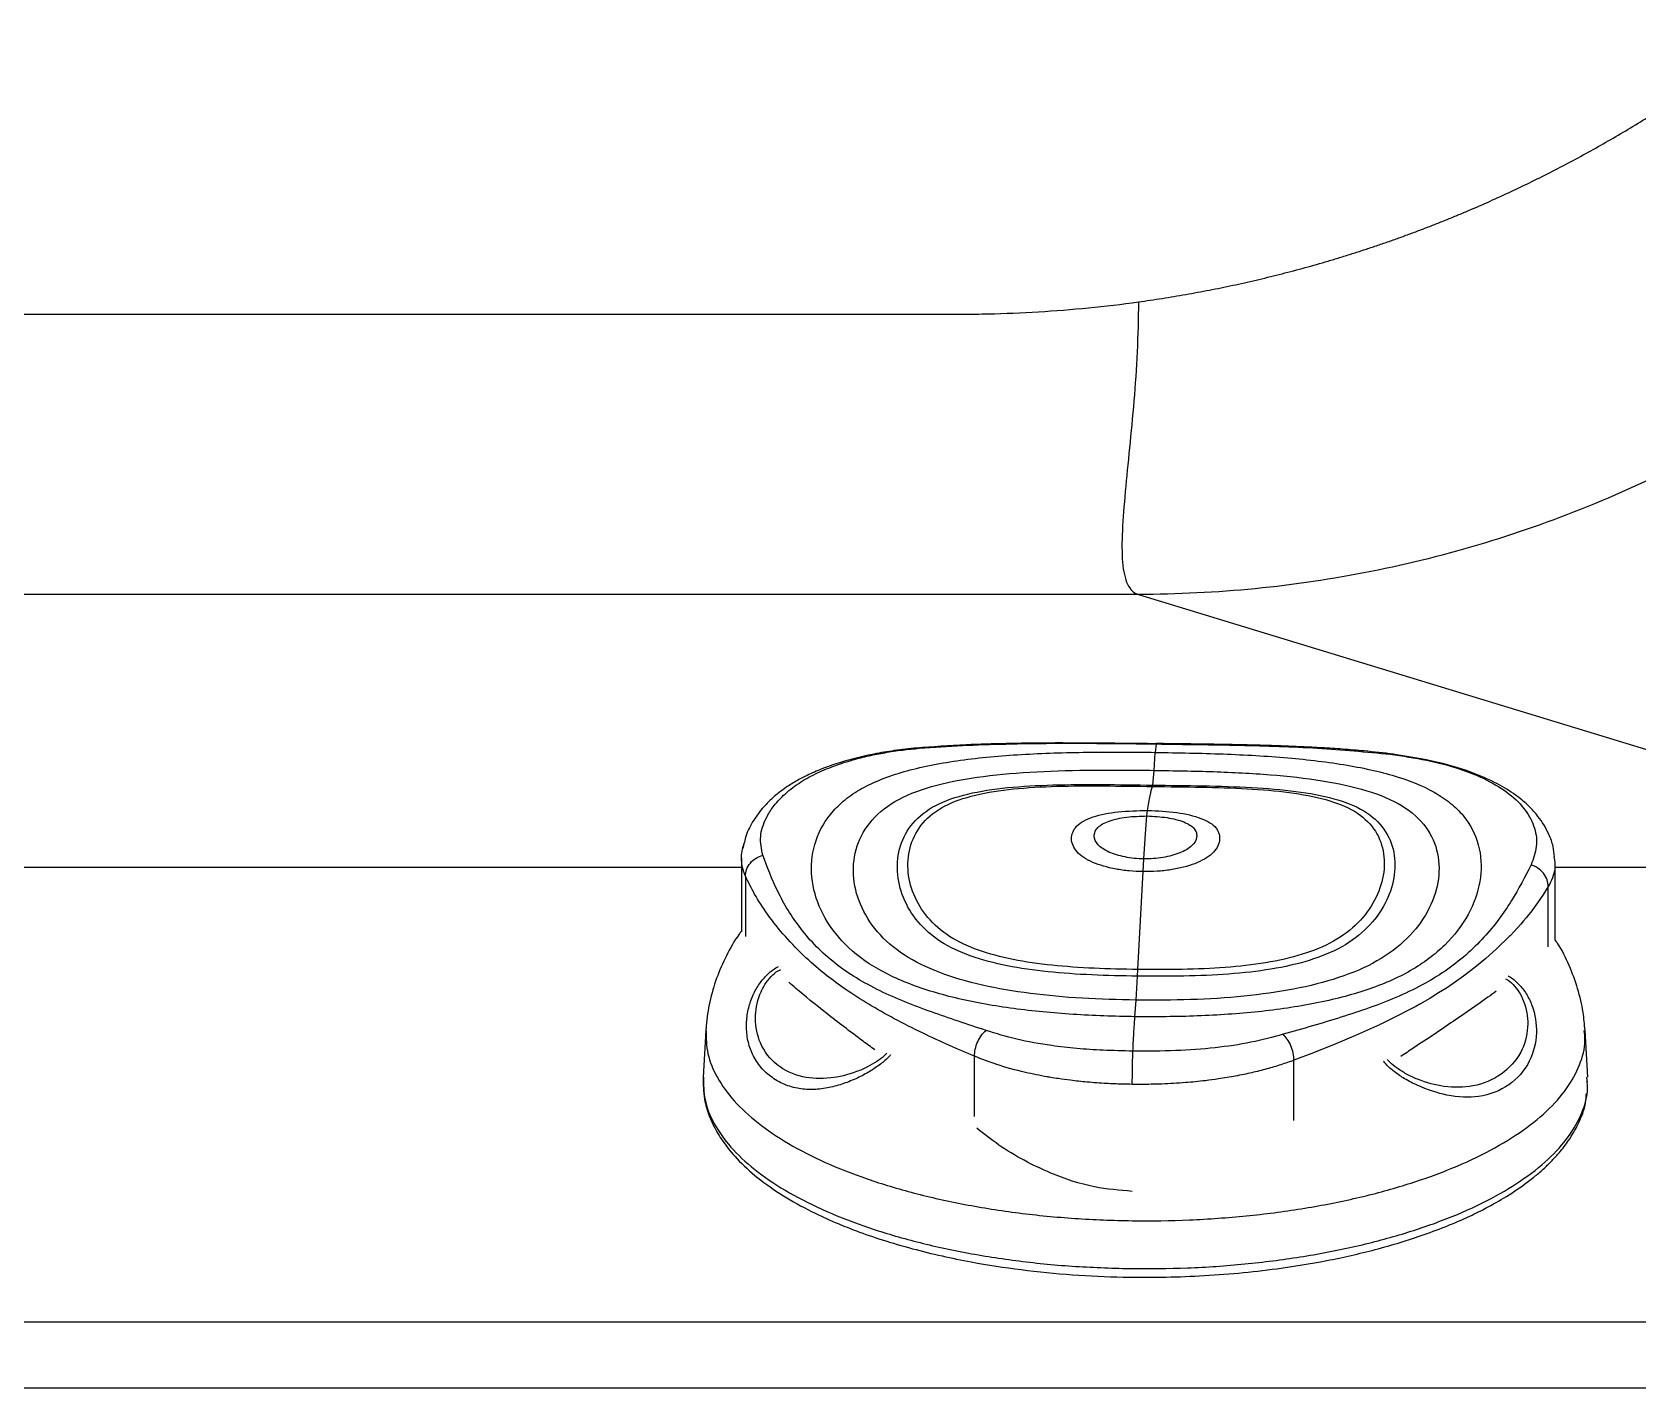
# Model space of a CAD drawing. Extents: x 527 to 611, y 788 to 934.
# Drawn here: x 579.6 to 585.13, y 811.84 to 816.51 of the extents above; entities that cross this region are included whole.
import ezdxf

# ---------------------------------------------------------------- set-up
doc = ezdxf.new("R2010")
doc.units = 0
doc.header["$MEASUREMENT"] = 0
doc.layers.add('1', color=4, linetype='Continuous')
doc.layers.add('GEOMETRY', color=4, linetype='Continuous', lineweight=25)

# ---------------------------------------------------------------- blocks, each defined once
blk = doc.blocks.new('2026_FLASH')
at = {"layer": 'GEOMETRY'}
for p, q in [((56.3268, 11.2574), (34.1874, 11.2574)), ((56.3268, 11.2574), (59.4069, 10.3166)), ((55.567, 10.7281), (55.5725, 10.7277)), ((56.3878, 10.7424), (56.3851, 10.7136)), ((56.3808, 10.6516), (56.3851, 10.7136)), ((57.201, 10.7073), (57.1941, 10.707)), ((56.3763, 10.6007), (56.3808, 10.6516)), ((56.3752, 10.5961), (56.3763, 10.6007)), ((56.3563, 10.4945), (56.3587, 10.5136)), ((56.3511, 10.4334), (56.3563, 10.4945)), ((56.3456, 10.3467), (56.3511, 10.4334)), ((54.9604, 10.3491), (54.9604, 10.0958)), ((56.3432, 10.3029), (56.3456, 10.3467)), ((54.9604, 10.3166), (32.96, 10.3166)), ((54.9741, 10.2872), (54.9741, 10.0796)), ((56.3254, 9.966), (56.3432, 10.3029)), ((57.7621, 10.0653), (57.7621, 10.3332)), ((59.4069, 10.3166), (57.7621, 10.3166)), ((57.7379, 10.0442), (57.7379, 10.2514)), ((56.3243, 9.943), (56.3254, 9.966)), ((56.3196, 9.8605), (56.3243, 9.943)), ((56.3151, 9.8035), (56.3196, 9.8605)), ((54.8378, 9.756), (54.8285, 9.595)), ((57.8737, 9.595), (57.8644, 9.756)), ((55.7622, 9.4601), (55.7622, 9.6673)), ((56.8625, 9.446), (56.8625, 9.6536)), ((57.8713, 9.583), (57.8705, 9.595)), ((57.8719, 9.5742), (57.8726, 9.5816)), ((59.8511, 8.7519), (42.46, 8.7519)), ((42.46, 8.5253), (59.8511, 8.5253))]:
    blk.add_line(p, q, dxfattribs=at)
at = {"layer": 'GEOMETRY', "flags": 128}
blk.add_lwpolyline([(57.7379, 10.2514), (57.7216, 10.2254), (57.7009, 10.1952), (57.6776, 10.1639), (57.6701, 10.1545), (57.6618, 10.1443), (57.6528, 10.1334), (57.6429, 10.1219), (57.6321, 10.1097), (57.6203, 10.0968), (57.6076, 10.0833), (57.6074, 10.0831), (57.6064, 10.0821), (57.6037, 10.0792), (57.5602, 10.0367), (57.5232, 10.0037), (57.485, 9.9724), (57.4458, 9.9426), (57.4107, 9.9177), (57.3874, 9.9022), (57.3605, 9.8851), (57.3298, 9.8665), (57.2952, 9.8466), (57.2815, 9.8389), (57.2657, 9.8304), (57.248, 9.821), (57.2282, 9.8107), (57.1754, 9.7845), (57.1616, 9.7779), (57.158, 9.7762), (57.157, 9.7757), (57.1567, 9.7756), (57.1566, 9.7755), (57.1566, 9.7755), (57.1566, 9.7755), (57.1565, 9.7755), (57.1565, 9.7755), (57.1565, 9.7755), (57.1565, 9.7755), (57.1565, 9.7755), (57.0745, 9.7385), (57.0067, 9.7099), (56.9294, 9.6792), (56.8625, 9.6536)], dxfattribs=at)
at = {"layer": 'GEOMETRY'}
for points, knots in [([(56.3268, 12.2647), (56.3405, 12.2666), (56.3678, 12.2704), (56.4086, 12.2767), (56.4494, 12.2833), (56.4901, 12.2902), (56.5306, 12.2976), (56.5711, 12.3053), (56.6114, 12.3133), (56.6517, 12.3217), (56.6918, 12.3305), (56.7319, 12.3397), (56.7718, 12.3492), (56.8116, 12.3591), (56.8514, 12.3694), (56.891, 12.38), (56.9305, 12.391), (56.97, 12.4023), (57.0093, 12.4141), (57.0485, 12.4262), (57.0877, 12.4386), (57.1267, 12.4514), (57.1656, 12.4646), (57.2044, 12.4782), (57.2431, 12.4921), (57.2817, 12.5064), (57.3202, 12.5211), (57.3587, 12.5361), (57.397, 12.5515), (57.4352, 12.5672), (57.4851, 12.5884), (57.5465, 12.6153), (57.619, 12.6487), (57.6907, 12.6833), (57.7618, 12.7191), (57.8321, 12.7561), (57.9016, 12.7943), (57.9705, 12.8338), (58.0386, 12.8745), (58.106, 12.9164), (58.1726, 12.9596), (58.2385, 13.0039), (58.3037, 13.0495), (58.3682, 13.0963), (58.4319, 13.1442), (58.4738, 13.1772), (58.4947, 13.1937)], [0, 0, 0, 0, 0.017336, 0.034652, 0.05195, 0.06923, 0.086495, 0.103746, 0.120984, 0.138211, 0.155429, 0.172638, 0.18984, 0.207037, 0.22423, 0.241421, 0.258611, 0.275801, 0.292994, 0.31019, 0.327391, 0.344599, 0.361814, 0.37904, 0.396276, 0.413524, 0.430786, 0.448064, 0.465358, 0.482671, 0.500003, 0.533502, 0.566931, 0.600301, 0.633623, 0.666906, 0.700162, 0.733402, 0.766636, 0.799874, 0.833128, 0.866408, 0.899724, 0.933088, 0.96651, 1, 1, 1, 1]), ([(34.1874, 12.2225), (34.2451, 12.2225), (34.3604, 12.2226), (34.5911, 12.2225), (34.9947, 12.2225), (35.8019, 12.2225), (37.4164, 12.2225), (39.7228, 12.2225), (42.4904, 12.2225), (45.2581, 12.2225), (48.0258, 12.2225), (50.7934, 12.2225), (53.0998, 12.2225), (54.599, 12.2225), (55.2837, 12.2225), (55.5143, 12.2225), (55.644, 12.2225), (55.6773, 12.2225), (55.7033, 12.2225), (55.715, 12.2225)], [0.0277213, 0.0277213, 0.0277213, 0.0277213, 0.0355338, 0.0433463, 0.0589713, 0.0902213, 0.1527213, 0.2777213, 0.4027213, 0.5277213, 0.6527213, 0.7777213, 0.9027213, 0.9652213, 0.9808463, 0.9954947, 0.9964713, 0.9984244, 1, 1, 1, 1]), ([(55.715, 12.2225), (55.7178, 12.2225), (55.7494, 12.2226), (55.8386, 12.2236), (56.0403, 12.2318), (56.2126, 12.2489), (56.3268, 12.2647)], [0, 0, 0, 0, 0.00037755, 0.0042838, 0.0120963, 0.0277213, 0.0277213, 0.0277213, 0.0277213]), ([(56.3268, 12.2647), (56.3268, 12.2071), (56.3236, 12.0919), (56.3118, 11.9227), (56.2963, 11.7604), (56.2808, 11.609), (56.2699, 11.4737), (56.2695, 11.3625), (56.2832, 11.2983), (56.3047, 11.268), (56.3189, 11.2598), (56.3268, 11.2574)], [0, 0, 0, 0, 0.125, 0.25, 0.375, 0.5, 0.625, 0.75, 0.875, 0.9375, 1, 1, 1, 1]), ([(55.5746, 10.7296), (55.5479, 10.7269), (55.4968, 10.7218), (55.4086, 10.7071), (55.321, 10.6863), (55.2432, 10.6599), (55.1931, 10.6382), (55.1542, 10.6182), (55.1148, 10.5946), (55.0731, 10.5632), (55.0334, 10.5239), (54.9999, 10.4789), (54.9746, 10.43), (54.9685, 10.3972), (54.9656, 10.382)], [0, 0, 0, 0, 0.086363, 0.165273, 0.300725, 0.406589, 0.482632, 0.525475, 0.58596, 0.665904, 0.7388, 0.822788, 0.917724, 1, 1, 1, 1]), ([(55.0337, 10.3597), (55.0293, 10.3809), (55.0206, 10.4238), (55.0399, 10.4803), (55.0693, 10.5278), (55.1055, 10.5682), (55.1541, 10.6066), (55.2122, 10.6396), (55.2747, 10.6662), (55.3372, 10.6865), (55.3972, 10.7016), (55.4543, 10.713), (55.5122, 10.7219), (55.5529, 10.7258), (55.5725, 10.7277)], [0, 0, 0, 0, 0.124013, 0.250813, 0.326317, 0.412973, 0.510877, 0.600292, 0.684764, 0.765271, 0.827987, 0.885272, 0.944726, 1, 1, 1, 1]), ([(56.3884, 10.7432), (56.3483, 10.7437), (56.2778, 10.7445), (56.1869, 10.7452), (56.1253, 10.7455), (56.0829, 10.7458), (56.0368, 10.7459), (55.9661, 10.7455), (55.8606, 10.7439), (55.7222, 10.7401), (55.6192, 10.7326), (55.5621, 10.7284)], [0, 0, 0, 0, 0.1430046, 0.2512749, 0.3248353, 0.3640418, 0.4046954, 0.4921205, 0.620235, 0.7892537, 1, 1, 1, 1]), ([(55.5725, 10.7277), (55.622, 10.7311), (55.7212, 10.7379), (55.8726, 10.7428), (56.034, 10.7453), (56.207, 10.7448), (56.3272, 10.7432), (56.3878, 10.7424)], [0, 0, 0, 0, 0.185036, 0.370733, 0.566093, 0.781093, 1, 1, 1, 1]), ([(56.3883, 10.7426), (56.3883, 10.7431), (56.3882, 10.7449), (56.388, 10.7434), (56.3878, 10.7424)], [0, 0, 0, 0, 0.279435, 1, 1, 1, 1]), ([(56.3878, 10.7424), (56.4843, 10.7412), (56.6727, 10.7387), (56.9418, 10.7311), (57.1112, 10.7149), (57.1941, 10.707)], [0, 0, 0, 0, 0.3489967, 0.681232, 1, 1, 1, 1]), ([(57.2049, 10.7075), (57.1716, 10.7114), (57.1137, 10.7181), (57.0315, 10.7246), (56.9594, 10.7293), (56.8884, 10.7329), (56.8238, 10.7355), (56.7657, 10.7374), (56.7142, 10.7387), (56.6628, 10.7399), (56.6118, 10.7408), (56.5543, 10.7418), (56.4799, 10.7428), (56.4221, 10.7435), (56.3882, 10.7439)], [0, 0, 0, 0, 0.127321, 0.220916, 0.309343, 0.396836, 0.484351, 0.546874, 0.609405, 0.671891, 0.733078, 0.793526, 0.878915, 1, 1, 1, 1]), ([(56.3151, 9.8035), (56.2793, 9.8042), (56.2074, 9.8056), (56.065, 9.8128), (55.8922, 9.8292), (55.7026, 9.8629), (55.5347, 9.9132), (55.3944, 9.9823), (55.2889, 10.0739), (55.222, 10.1821), (55.1948, 10.2971), (55.2093, 10.4108), (55.2586, 10.4976), (55.3214, 10.5565), (55.4, 10.6069), (55.5273, 10.6542), (55.7129, 10.6895), (55.9233, 10.7084), (56.1502, 10.7155), (56.3067, 10.7143), (56.3851, 10.7136)], [0, 0, 0, 0, 0.029643, 0.059522, 0.120413, 0.183089, 0.247109, 0.311775, 0.376549, 0.441075, 0.504721, 0.566825, 0.627136, 0.656836, 0.686449, 0.746249, 0.807749, 0.870944, 0.935257, 1, 1, 1, 1]), ([(56.3851, 10.7136), (56.4634, 10.7122), (56.6193, 10.7095), (56.8425, 10.6967), (57.0471, 10.6725), (57.2248, 10.6325), (57.3438, 10.582), (57.4149, 10.5297), (57.4697, 10.4692), (57.5081, 10.3813), (57.5089, 10.2675), (57.4679, 10.1533), (57.3875, 10.047), (57.2694, 9.9582), (57.118, 9.8929), (56.9407, 9.8471), (56.7438, 9.8183), (56.5671, 9.8064), (56.4231, 9.8028), (56.351, 9.8033), (56.3151, 9.8035)], [0, 0, 0, 0, 0.064743, 0.129056, 0.192251, 0.253751, 0.313551, 0.343164, 0.372864, 0.433175, 0.495279, 0.558925, 0.623451, 0.688225, 0.752891, 0.816911, 0.879587, 0.940478, 0.970357, 1, 1, 1, 1]), ([(57.1941, 10.707), (57.2365, 10.7008), (57.3214, 10.6885), (57.4336, 10.6581), (57.53, 10.6194), (57.607, 10.5716), (57.6627, 10.515), (57.694, 10.4532), (57.702, 10.389), (57.6863, 10.347), (57.6785, 10.326)], [0, 0, 0, 0, 0.1244246, 0.2490932, 0.3742319, 0.5000207, 0.6258087, 0.7509418, 0.875597, 1, 1, 1, 1]), ([(57.7596, 10.3543), (57.7584, 10.366), (57.7557, 10.3916), (57.7384, 10.4395), (57.7092, 10.4878), (57.6699, 10.5307), (57.6283, 10.5659), (57.5679, 10.6046), (57.4788, 10.645), (57.3546, 10.6839), (57.2508, 10.7), (57.195, 10.7087)], [0, 0, 0, 0, 0.060335, 0.131642, 0.243701, 0.316903, 0.397662, 0.506952, 0.644163, 0.808668, 1, 1, 1, 1]), ([(56.3196, 9.8605), (56.257, 9.862), (56.13, 9.8652), (55.9505, 9.8818), (55.785, 9.9099), (55.6384, 9.9529), (55.5157, 10.0127), (55.4232, 10.0931), (55.3644, 10.1887), (55.34, 10.2907), (55.3522, 10.3913), (55.403, 10.483), (55.4964, 10.556), (55.6297, 10.6043), (55.7921, 10.6337), (55.9763, 10.6487), (56.175, 10.6536), (56.3121, 10.6523), (56.3808, 10.6516)], [0, 0, 0, 0, 0.059283, 0.12012, 0.182823, 0.246927, 0.311703, 0.376589, 0.44122, 0.504935, 0.567041, 0.62727, 0.686322, 0.746017, 0.807491, 0.870736, 0.935145, 1, 1, 1, 1]), ([(56.3808, 10.6516), (56.4494, 10.6505), (56.586, 10.6483), (56.7815, 10.6384), (56.9606, 10.6188), (57.1161, 10.5852), (57.2408, 10.5337), (57.3239, 10.4584), (57.3633, 10.3656), (57.3635, 10.2648), (57.3271, 10.1636), (57.2565, 10.0696), (57.153, 9.9917), (57.0205, 9.9352), (56.8657, 9.8961), (56.6938, 9.8722), (56.5101, 9.8603), (56.3825, 9.8604), (56.3196, 9.8605)], [0, 0, 0, 0, 0.064855, 0.129264, 0.192509, 0.253983, 0.313678, 0.37273, 0.432959, 0.495065, 0.55878, 0.623411, 0.688297, 0.753073, 0.817177, 0.87988, 0.940717, 1, 1, 1, 1]), ([(56.3243, 9.943), (56.2712, 9.944), (56.1635, 9.9461), (56.0115, 9.9567), (55.8713, 9.9768), (55.747, 10.0097), (55.6427, 10.0584), (55.5639, 10.1274), (55.5134, 10.2116), (55.4923, 10.3022), (55.502, 10.3917), (55.5446, 10.4725), (55.6238, 10.535), (55.7371, 10.5734), (55.8752, 10.5944), (56.0319, 10.6028), (56.201, 10.6033), (56.3178, 10.6015), (56.3763, 10.6007)], [0, 0, 0, 0, 0.059056, 0.119824, 0.1826, 0.246824, 0.311685, 0.376629, 0.441362, 0.505193, 0.567333, 0.627436, 0.686234, 0.745747, 0.807208, 0.870552, 0.935076, 1, 1, 1, 1]), ([(56.3254, 9.966), (56.2746, 9.967), (56.1714, 9.969), (56.0259, 9.9792), (55.8916, 9.9985), (55.7726, 10.0302), (55.6728, 10.0768), (55.5973, 10.1429), (55.5491, 10.2234), (55.5288, 10.31), (55.5382, 10.3955), (55.5791, 10.4728), (55.6549, 10.5327), (55.7634, 10.5695), (55.8956, 10.5898), (56.0455, 10.598), (56.2074, 10.5986), (56.3192, 10.5969), (56.3752, 10.5961)], [0, 0, 0, 0, 0.0590761, 0.1198539, 0.1826275, 0.246842, 0.3116896, 0.3766204, 0.4413407, 0.5051631, 0.5673047, 0.6274212, 0.6862419, 0.7457722, 0.8072381, 0.8705773, 0.9350898, 1, 1, 1, 1]), ([(56.3763, 10.6007), (56.4347, 10.6), (56.5511, 10.5988), (56.7175, 10.594), (56.8699, 10.5817), (57.0021, 10.5572), (57.1081, 10.516), (57.1786, 10.4515), (57.2115, 10.3698), (57.2112, 10.2802), (57.1797, 10.1903), (57.1193, 10.1075), (57.031, 10.0406), (56.9185, 9.9947), (56.7871, 9.965), (56.6416, 9.9487), (56.4859, 9.942), (56.3776, 9.9427), (56.3243, 9.943)], [0, 0, 0, 0, 0.064924, 0.129448, 0.192792, 0.254253, 0.313766, 0.372564, 0.432667, 0.494807, 0.558638, 0.623371, 0.688315, 0.753176, 0.8174, 0.880176, 0.940944, 1, 1, 1, 1]), ([(56.3752, 10.5961), (56.4311, 10.5955), (56.5425, 10.5943), (56.7018, 10.5896), (56.8477, 10.5776), (56.9743, 10.554), (57.0757, 10.5145), (57.1432, 10.4527), (57.1748, 10.3746), (57.1745, 10.289), (57.1445, 10.203), (57.0867, 10.1238), (57.0022, 10.0598), (56.8944, 10.0158), (56.7687, 9.9873), (56.6293, 9.9715), (56.4802, 9.965), (56.3765, 9.9657), (56.3254, 9.966)], [0, 0, 0, 0, 0.06491, 0.129423, 0.192762, 0.254228, 0.313758, 0.372579, 0.432695, 0.494837, 0.558659, 0.62338, 0.68831, 0.753158, 0.817372, 0.880146, 0.940924, 1, 1, 1, 1]), ([(56.3432, 10.3029), (56.3271, 10.3035), (56.2947, 10.3047), (56.233, 10.3135), (56.1651, 10.3328), (56.1104, 10.3693), (56.0937, 10.4079), (56.0989, 10.4382), (56.1124, 10.4594), (56.1364, 10.4776), (56.1816, 10.4966), (56.2566, 10.5116), (56.3243, 10.5129), (56.3587, 10.5136)], [0, 0, 0, 0, 0.060285, 0.121703, 0.247833, 0.376127, 0.503437, 0.565792, 0.626765, 0.686883, 0.747466, 0.871992, 1, 1, 1, 1]), ([(56.3587, 10.5136), (56.3928, 10.512), (56.4601, 10.509), (56.5324, 10.4921), (56.5746, 10.472), (56.5959, 10.4532), (56.6066, 10.4317), (56.6077, 10.4013), (56.5859, 10.3632), (56.5259, 10.3282), (56.455, 10.3106), (56.3918, 10.3034), (56.3593, 10.3031), (56.3432, 10.3029)], [0, 0, 0, 0, 0.128008, 0.252534, 0.313117, 0.373235, 0.434208, 0.496563, 0.623873, 0.752167, 0.878297, 0.939715, 1, 1, 1, 1]), ([(56.3456, 10.3467), (56.3345, 10.3472), (56.312, 10.3481), (56.2692, 10.3548), (56.2222, 10.3692), (56.1844, 10.3947), (56.173, 10.4204), (56.1767, 10.4406), (56.1861, 10.4549), (56.2028, 10.4674), (56.234, 10.481), (56.2858, 10.4926), (56.3326, 10.4939), (56.3563, 10.4945)], [0, 0, 0, 0, 0.060425, 0.121921, 0.247978, 0.37605, 0.503212, 0.56559, 0.626665, 0.686933, 0.747641, 0.87219, 1, 1, 1, 1]), ([(56.3563, 10.4945), (56.3799, 10.4933), (56.4264, 10.4908), (56.4763, 10.4779), (56.5055, 10.4635), (56.5203, 10.4506), (56.5277, 10.4361), (56.5287, 10.4159), (56.5137, 10.3905), (56.4723, 10.366), (56.4231, 10.3528), (56.3793, 10.3472), (56.3568, 10.3469), (56.3456, 10.3467)], [0, 0, 0, 0, 0.12781, 0.252359, 0.313067, 0.373335, 0.43441, 0.496788, 0.62395, 0.752022, 0.878079, 0.939575, 1, 1, 1, 1]), ([(54.9741, 10.2872), (54.971, 10.295), (54.9647, 10.3109), (54.9604, 10.3354), (54.9603, 10.3606), (54.9633, 10.3821), (54.9682, 10.395), (54.9698, 10.3993)], [0, 0, 0, 0, 0.214, 0.433014, 0.657043, 0.886089, 1, 1, 1, 1]), ([(54.9741, 10.2872), (54.9749, 10.295), (54.9765, 10.3111), (54.9899, 10.3332), (55.0094, 10.3509), (55.0258, 10.3569), (55.0337, 10.3597)], [0, 0, 0, 0, 0.2449013, 0.5024447, 0.7607246, 1, 1, 1, 1]), ([(55.8023, 9.756), (55.7385, 9.777), (55.6082, 9.82), (55.4306, 9.8901), (55.2764, 9.9828), (55.1602, 10.1024), (55.0811, 10.2339), (55.0493, 10.3184), (55.0337, 10.3597)], [0, 0, 0, 0, 0.1595, 0.325636, 0.500001, 0.674397, 0.84055, 1, 1, 1, 1]), ([(57.7575, 10.3538), (57.7598, 10.3398), (57.7653, 10.3051), (57.7481, 10.2715), (57.7379, 10.2514)], [0, 0, 0, 0, 0.404174, 1, 1, 1, 1]), ([(55.7622, 9.6673), (55.7332, 9.6797), (55.6724, 9.7058), (55.5799, 9.7484), (55.4871, 9.7952), (55.3975, 9.8459), (55.3202, 9.8955), (55.2477, 9.9486), (55.1777, 10.0089), (55.1088, 10.0796), (55.0504, 10.1532), (55.0051, 10.2234), (54.9841, 10.2667), (54.9741, 10.2872)], [0, 0, 0, 0, 0.072424, 0.15181, 0.245393, 0.334002, 0.423734, 0.500008, 0.594022, 0.701323, 0.812004, 0.910748, 1, 1, 1, 1]), ([(57.6785, 10.326), (57.6576, 10.2851), (57.6151, 10.2015), (57.5202, 10.0722), (57.3887, 9.9557), (57.2205, 9.867), (57.0305, 9.8014), (56.8929, 9.762), (56.8255, 9.7427)], [0, 0, 0, 0, 0.159463, 0.325585, 0.499998, 0.674409, 0.840557, 1, 1, 1, 1]), ([(57.7379, 10.2514), (57.7371, 10.2592), (57.7355, 10.2753), (57.7224, 10.2981), (57.705, 10.3139), (57.6895, 10.3223), (57.6814, 10.325), (57.6785, 10.326)], [0, 0, 0, 0, 0.242692, 0.499631, 0.758234, 0.91002, 1, 1, 1, 1]), ([(54.9604, 10.0981), (54.9577, 10.0946), (54.9376, 10.0686), (54.9078, 10.0146), (54.8731, 9.9369), (54.8497, 9.8555), (54.8403, 9.7946), (54.8381, 9.7612), (54.8378, 9.756)], [0, 0, 0, 0, 0.0364612, 0.2741234, 0.5050272, 0.7314727, 0.9576172, 1, 1, 1, 1]), ([(57.8644, 9.756), (57.8626, 9.7769), (57.8583, 9.8257), (57.8407, 9.9013), (57.8106, 9.9808), (57.7837, 10.0366), (57.7647, 10.0636), (57.7621, 10.0673)], [0, 0, 0, 0, 0.187478, 0.438674, 0.694569, 0.95813, 1, 1, 1, 1]), ([(55.4739, 9.6718), (55.4711, 9.6686), (55.4599, 9.6563), (55.4336, 9.6354), (55.3959, 9.6104), (55.3521, 9.588), (55.3043, 9.5694), (55.2533, 9.5564), (55.2017, 9.5511), (55.1496, 9.5557), (55.0997, 9.5718), (55.0546, 9.5999), (55.0177, 9.6377), (54.9925, 9.6829), (54.9788, 9.7325), (54.9761, 9.7827), (54.9833, 9.832), (54.9986, 9.8767), (55.02, 9.9157), (55.0469, 9.9472), (55.0701, 9.9672), (55.0844, 9.9743), (55.0874, 9.9758)], [0, 0, 0, 0, 0.011951, 0.0465, 0.084999, 0.128599, 0.177336, 0.231111, 0.291633, 0.354324, 0.426833, 0.502897, 0.578816, 0.651958, 0.714918, 0.776474, 0.830753, 0.879487, 0.922254, 0.95885, 0.991356, 1, 1, 1, 1]), ([(55.4606, 9.6782), (55.4575, 9.6749), (55.4478, 9.6644), (55.425, 9.6476), (55.3928, 9.6288), (55.3379, 9.6056), (55.259, 9.5874), (55.1628, 9.5916), (55.0786, 9.6323), (55.0221, 9.704), (55.0035, 9.791), (55.0152, 9.8633), (55.0386, 9.9126), (55.0606, 9.9405), (55.0799, 9.9583), (55.092, 9.9647), (55.0946, 9.9661)], [0, 0, 0, 0, 0.014022, 0.044261, 0.079478, 0.121596, 0.224946, 0.35159, 0.502181, 0.652825, 0.779349, 0.882582, 0.924932, 0.960851, 0.99156, 1, 1, 1, 1]), ([(55.4194, 9.6889), (55.4058, 9.699), (55.3442, 9.7446), (55.2522, 9.8151), (55.1671, 9.8838), (55.131, 9.915), (55.1231, 9.9219)], [0, 0, 0, 0, 0.109909, 0.499461, 0.889317, 1, 1, 1, 1]), ([(57.5996, 9.9438), (57.6022, 9.9424), (57.6163, 9.9349), (57.6389, 9.914), (57.6647, 9.8811), (57.6915, 9.8241), (57.7032, 9.7401), (57.6767, 9.6403), (57.607, 9.5622), (57.5076, 9.5225), (57.3974, 9.527), (57.3075, 9.556), (57.2452, 9.5877), (57.2084, 9.6125), (57.1835, 9.6341), (57.1733, 9.6468), (57.1704, 9.6504)], [0, 0, 0, 0, 0.0077133, 0.0412615, 0.0789942, 0.1227059, 0.2269465, 0.3516098, 0.4977357, 0.6436911, 0.7681026, 0.8721954, 0.9157864, 0.9532216, 0.9866015, 1, 1, 1, 1]), ([(57.5907, 9.9338), (57.5936, 9.9322), (57.6055, 9.9256), (57.6239, 9.9078), (57.6437, 9.8803), (57.6641, 9.8314), (57.6718, 9.7591), (57.6463, 9.6714), (57.5798, 9.6003), (57.4882, 9.5604), (57.3874, 9.5578), (57.3065, 9.5787), (57.2511, 9.6042), (57.2186, 9.6247), (57.1959, 9.6423), (57.1867, 9.653), (57.184, 9.656)], [0, 0, 0, 0, 0.009531, 0.038999, 0.073392, 0.114656, 0.216498, 0.343047, 0.496906, 0.650291, 0.775636, 0.87719, 0.919413, 0.955845, 0.987355, 1, 1, 1, 1]), ([(57.5588, 9.891), (57.5494, 9.8842), (57.5074, 9.8541), (57.4124, 9.7876), (57.3109, 9.7198), (57.2445, 9.6759), (57.23, 9.6663)], [0, 0, 0, 0, 0.111701, 0.501396, 0.891158, 1, 1, 1, 1]), ([(56.308, 9.6849), (56.3092, 9.71), (56.3115, 9.7603), (56.3139, 9.7891), (56.3151, 9.8035)], [0, 0, 0, 0, 0.499975, 1, 1, 1, 1]), ([(54.8383, 9.756), (54.8388, 9.7293), (54.8399, 9.6747), (54.8738, 9.5931), (54.9315, 9.5129), (55.014, 9.4365), (55.1192, 9.3654), (55.2456, 9.3006), (55.3909, 9.2434), (55.5525, 9.1947), (55.7279, 9.1553), (55.9139, 9.1259), (56.1074, 9.1071), (56.3051, 9.0991), (56.5035, 9.102), (56.6994, 9.1159), (56.8893, 9.1404), (57.0699, 9.1753), (57.2383, 9.2197), (57.3915, 9.2731), (57.5269, 9.3345), (57.6422, 9.4029), (57.7353, 9.477), (57.8051, 9.5556), (57.8485, 9.6374), (57.8676, 9.7048), (57.8627, 9.7444), (57.8612, 9.7562)], [0, 0, 0, 0, 0.039217, 0.080239, 0.121261, 0.162283, 0.203305, 0.244327, 0.285349, 0.326371, 0.367393, 0.408414, 0.449436, 0.490458, 0.53148, 0.572502, 0.613524, 0.654546, 0.695568, 0.73659, 0.777612, 0.818634, 0.859656, 0.900678, 0.9417, 0.982722, 1, 1, 1, 1]), ([(55.7622, 9.6673), (55.7628, 9.6753), (55.764, 9.6917), (55.7729, 9.7175), (55.7846, 9.7375), (55.795, 9.7496), (55.8003, 9.7543), (55.8023, 9.756)], [0, 0, 0, 0, 0.242692, 0.499631, 0.758234, 0.910016, 1, 1, 1, 1]), ([(56.308, 9.6849), (56.2737, 9.6856), (56.2084, 9.687), (56.1146, 9.6933), (56.0139, 9.7047), (55.906, 9.7241), (55.8369, 9.7454), (55.8023, 9.756)], [0, 0, 0, 0, 0.184805, 0.351374, 0.515183, 0.757768, 1, 1, 1, 1]), ([(56.8255, 9.7427), (56.7892, 9.7329), (56.7166, 9.7135), (56.5908, 9.6948), (56.4534, 9.6846), (56.3574, 9.6848), (56.308, 9.6849)], [0, 0, 0, 0, 0.242379, 0.485105, 0.734918, 1, 1, 1, 1]), ([(56.8625, 9.6536), (56.8619, 9.6616), (56.8607, 9.678), (56.8524, 9.7038), (56.8403, 9.7269), (56.8303, 9.7376), (56.8255, 9.7427)], [0, 0, 0, 0, 0.2449, 0.502444, 0.760725, 1, 1, 1, 1]), ([(56.3059, 9.5704), (56.3059, 9.5801), (56.306, 9.5999), (56.3064, 9.6321), (56.3071, 9.6622), (56.3077, 9.6775), (56.308, 9.6849)], [0, 0, 0, 0, 0.245708, 0.50289, 0.758514, 1, 1, 1, 1]), ([(56.3059, 9.5704), (56.2938, 9.5706), (56.2642, 9.5711), (56.2119, 9.5734), (56.1528, 9.5777), (56.0976, 9.5836), (56.0562, 9.5892), (56.0311, 9.5932), (56.0188, 9.5952), (56.0147, 9.5959), (55.9876, 9.6007), (55.9271, 9.6131), (55.8418, 9.6362), (55.7875, 9.6574), (55.7622, 9.6673)], [0, 0, 0, 0, 0.0603307, 0.1474245, 0.2612732, 0.3586497, 0.4309371, 0.478129, 0.492313, 0.4970518, 0.5002217, 0.6382706, 0.831092, 1, 1, 1, 1]), ([(56.8625, 9.6536), (56.8477, 9.6483), (56.8177, 9.6375), (56.769, 9.6231), (56.7169, 9.6099), (56.6612, 9.5984), (56.6078, 9.5895), (56.5502, 9.5819), (56.4853, 9.5755), (56.415, 9.5715), (56.3538, 9.5701), (56.3199, 9.5703), (56.3059, 9.5704)], [0, 0, 0, 0, 0.094989, 0.192474, 0.292456, 0.394937, 0.499917, 0.577725, 0.695839, 0.831098, 0.930646, 1, 1, 1, 1]), ([(54.8285, 9.595), (54.8287, 9.5699), (54.8292, 9.5251), (54.8464, 9.4667), (54.8692, 9.416), (54.9015, 9.364), (54.9525, 9.3035), (55.0244, 9.2399), (55.1124, 9.1799), (55.2034, 9.1305), (55.2856, 9.0933), (55.3627, 9.0628), (55.4473, 9.0335), (55.5458, 9.0046), (55.6486, 8.9794), (55.7728, 8.9541), (55.9221, 8.931), (56.0979, 8.9137), (56.3034, 8.9041), (56.5415, 8.9078), (56.7769, 8.9296), (56.9782, 8.9625), (57.1492, 9.0013), (57.2871, 9.0433), (57.3875, 9.0813), (57.4545, 9.1102), (57.5192, 9.1414), (57.5884, 9.18), (57.6474, 9.2191), (57.6927, 9.254), (57.724, 9.2813), (57.7517, 9.3081), (57.7803, 9.3396), (57.8126, 9.3817), (57.8448, 9.4388), (57.8667, 9.4931), (57.8685, 9.5283), (57.869, 9.5388)], [0, 0, 0, 0, 0.033648, 0.059911, 0.078824, 0.10385, 0.135173, 0.170102, 0.205605, 0.23864, 0.262882, 0.28127, 0.305525, 0.332341, 0.357532, 0.381249, 0.420308, 0.459031, 0.496493, 0.552487, 0.610809, 0.649935, 0.690223, 0.734375, 0.757785, 0.775652, 0.794775, 0.819456, 0.847121, 0.863013, 0.877669, 0.891032, 0.90524, 0.925556, 0.952349, 0.985696, 1, 1, 1, 1]), ([(54.8295, 9.5951), (54.8297, 9.5693), (54.8301, 9.5155), (54.863, 9.4345), (54.92, 9.3536), (55.002, 9.2766), (55.107, 9.2048), (55.2334, 9.1394), (55.3788, 9.0815), (55.5409, 9.0321), (55.7168, 8.992), (55.9036, 8.9622), (56.098, 8.9422), (56.2307, 8.9381), (56.297, 8.936)], [0, 0, 0, 0, 0.076838, 0.160761, 0.244685, 0.328609, 0.412533, 0.496457, 0.580381, 0.664305, 0.748228, 0.832152, 0.916076, 1, 1, 1, 1]), ([(56.297, 8.936), (56.3635, 8.9361), (56.4965, 8.9362), (56.6938, 8.9504), (56.8851, 8.9745), (57.0674, 9.0092), (57.2373, 9.0536), (57.3921, 9.1069), (57.5291, 9.1684), (57.646, 9.2369), (57.7405, 9.3113), (57.8118, 9.3902), (57.8563, 9.4724), (57.8761, 9.5373), (57.8722, 9.5742), (57.8713, 9.583)], [0, 0, 0, 0, 0.081199, 0.162397, 0.243596, 0.324795, 0.405993, 0.487192, 0.568391, 0.649589, 0.730788, 0.811986, 0.893185, 0.974384, 1, 1, 1, 1]), ([(56.3059, 9.202), (56.2622, 9.2056), (56.1654, 9.2135), (56.0403, 9.2562), (55.9319, 9.3078), (55.8457, 9.3598), (55.7955, 9.3997), (55.7707, 9.4195)], [0, 0, 0, 0, 0.215013, 0.476915, 0.65068, 0.82738, 1, 1, 1, 1])]:
    blk.add_open_spline(points, degree=3, knots=knots, dxfattribs=at)
for points in [[(59.2289, 12.4594), (59.039, 12.2695), (58.6217, 11.927), (57.9075, 11.5453), (57.1327, 11.3102), (56.5954, 11.2574), (56.3268, 11.2574)], [(56.3587, 10.5136), (56.3615, 10.532), (56.3671, 10.5688), (56.3725, 10.587), (56.3752, 10.5961)]]:
    blk.add_open_spline(points, degree=3, dxfattribs=at)

msp = doc.modelspace()

# ---------------------------------------------------------------- block references
at = {"layer": '1'}
msp.add_blockref('2026_FLASH', (527.0792, 803.3138), dxfattribs=at)

doc.saveas('drawing.dxf')
